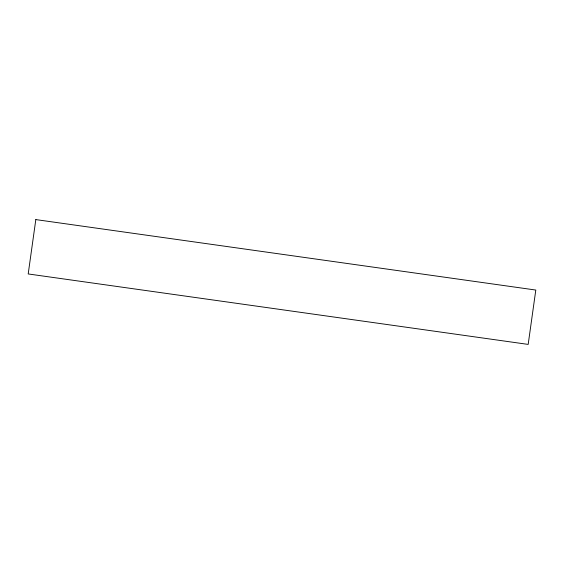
<?xml version="1.0" encoding="UTF-8"?>
<svg xmlns="http://www.w3.org/2000/svg" width="564" height="564" viewBox="0 0 564 564"><rect width="100%" height="100%" fill="white"/><g stroke="black" fill="none" stroke-linecap="round" stroke-linejoin="round"><path stroke-width="0.85" d="M35.821 219.593L28.2 273.949L528.179 344.407L535.8 290.051L35.821 219.593"/></g></svg>
